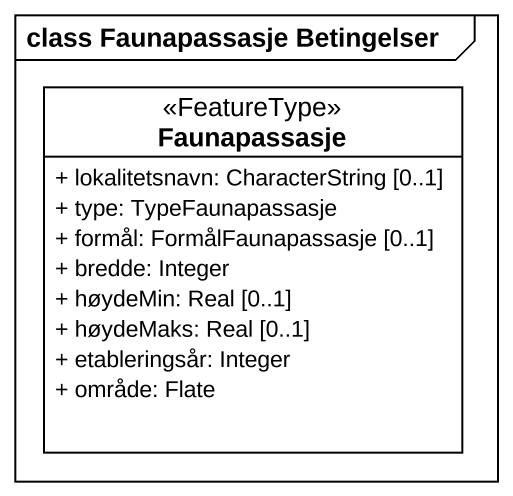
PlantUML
@startuml
mainframe class Faunapassasje Betingelser
hide circle
hide empty members
skinparam classAttributeIconSize 0
class Faunapassasje <<FeatureType>> {
  + lokalitetsnavn: CharacterString [0..1]
  + type: TypeFaunapassasje
  + formål: FormålFaunapassasje [0..1]
  + bredde: Integer
  + høydeMin: Real [0..1]
  + høydeMaks: Real [0..1]
  + etableringsår: Integer
  + område: Flate
}
@enduml
